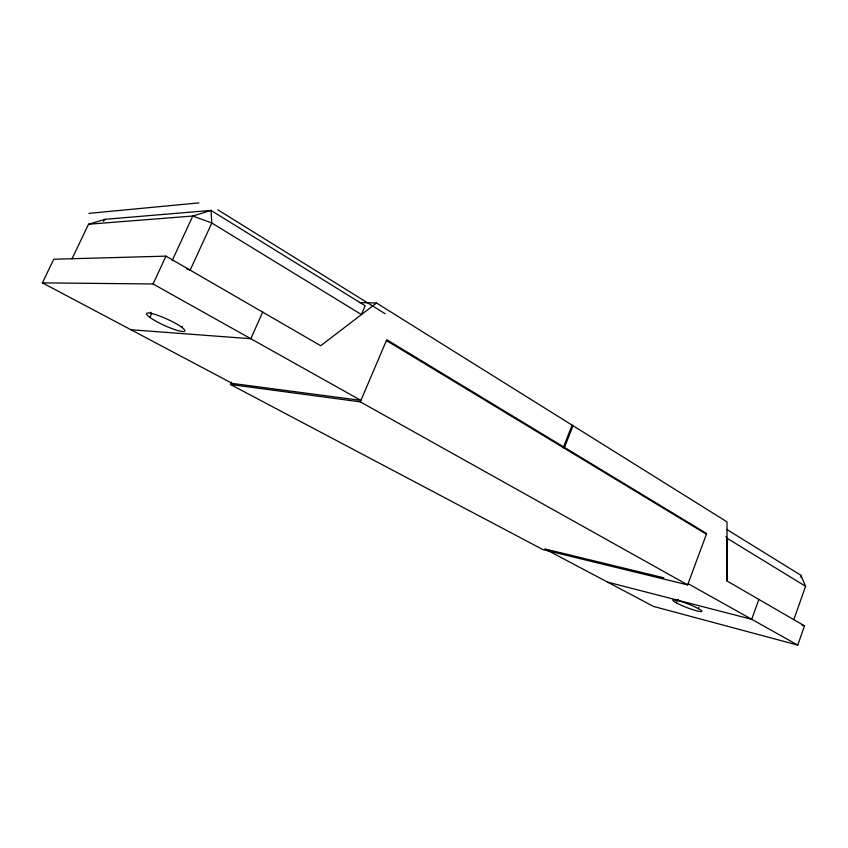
<?xml version="1.0" encoding="UTF-8"?>
<svg xmlns="http://www.w3.org/2000/svg" width="848" height="848" viewBox="0 0 848 848"><rect width="100%" height="100%" fill="white"/><g stroke="black" fill="none" stroke-linecap="round" stroke-linejoin="round"><path stroke-width="1.27" d="M663.867 577.817L544.893 548.932L653.458 606.415L797.767 645.105L804.529 625.856L727.022 580.997L726.99 538.215L725.973 536.498M793.813 619.665L805.6 586.307L800.83 575.22L726.747 529.396M758.854 599.409L751.71 619.305L607.592 582.12M677.446 600.013L676.386 602.811L677.149 603.246A14.872 1.802 20.8 0 0 696.727 610.836A14.872 1.802 20.8 0 0 698.773 608.885L698.784 607.528M676.386 602.811L676.004 602.61A14.882 1.813 20.8 0 1 677.912 600.596L678.241 599.43M230.433 384.494L542.879 549.578L687.654 584.876L706.638 533.551L386.773 339.73L360.283 401.857L230.433 384.494L231.493 382.119M563.273 447.596L572.124 425.155M564.185 448.147L573.025 425.717M262.679 312.128L250.807 338.734L130.91 329.734M151.728 313.378L149.873 317.385A20.977 3.434 24.5 0 0 176.278 330.084A20.977 3.434 24.5 0 0 181.832 327.349L182.299 326.342M165.975 256.138L53.742 259.244L42.4 282.861L153.064 283.974L165.975 256.138L320.724 345.74L376.533 303.022L727.012 521.87L727.065 580.997M172.133 260.686L192.793 216.028L211.014 210.41L365.149 305.746L361.439 314.544L211.809 223.003L192.793 216.028L88.531 224.243L71.974 258.916M103.339 221.264L105.078 219.314L211.014 210.41L211.809 223.003L190.153 270.152L186.571 268.816M88.531 224.243L105.078 219.314M88.966 213.346L198.867 202.895M359.361 302.545L376.533 303.022M801.975 625.209L804.529 625.856M42.4 282.861L232.299 383.413L360.898 400.394L153.064 283.974M698.392 608.684L697.575 608.228A14.882 1.813 20.8 0 0 677.912 600.596M688.184 583.721L797.767 645.105M360.283 401.857L687.654 584.876M386.412 340.536L706.469 534.272M726.99 538.215L805.6 586.307M217.862 209.827L385.056 313.686M800.83 575.22L801.275 577.742M149.873 317.385A20.977 3.434 24.5 0 1 155.131 314.438A20.977 3.434 24.5 0 1 181.832 327.349M150.435 312.361A20.967 3.498 24.6 0 0 151.039 312.859A20.967 3.498 24.6 0 1 150.403 312.34"/></g></svg>
